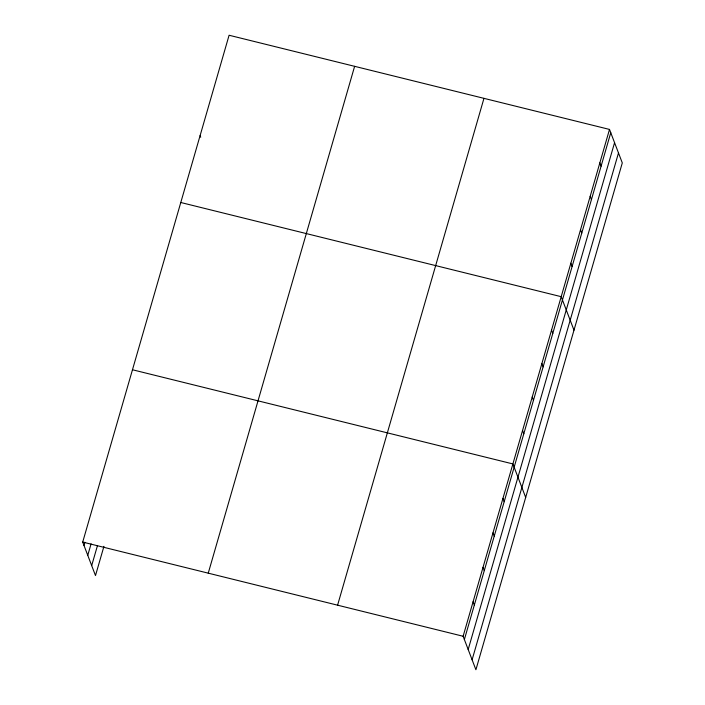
<?xml version="1.0" encoding="UTF-8"?>
<svg xmlns="http://www.w3.org/2000/svg" width="705" height="705" viewBox="0 0 705 705"><rect width="100%" height="100%" fill="white"/><g stroke="black" fill="none" stroke-linecap="round" stroke-linejoin="round"><path stroke-width="1.06" d="M103.943 546.331L95.492 575.571L82.705 542.083L229.09 35.25L609.508 129.429L622.295 162.917L475.91 669.75L463.123 636.262L609.508 129.429M83.957 545.362L84.864 542.224M87.764 555.328L91.086 543.846M91.685 565.604L97.422 545.758M208.248 573.165L354.624 66.332M337.589 605.181L483.965 98.347M464.375 639.532L610.759 132.707M468.182 649.508L614.566 142.674M472.103 659.783L618.488 152.95M180.78 202.502L561.198 296.682L573.985 330.169M132.478 369.764L512.896 463.934L525.683 497.43M82.705 542.083L463.123 636.262M599.84 162.881L601.092 166.151M590.182 196.325L591.433 199.603M580.523 229.777L581.775 233.055M570.856 263.229L572.108 266.508M551.539 330.134L552.79 333.412M541.881 363.586L543.132 366.856M532.213 397.03L533.465 400.308M522.555 430.482L523.806 433.76M502.938 498.4L504.19 501.678M492.989 532.865L494.24 536.144M483.031 567.331L484.282 570.609M473.081 601.797L474.333 605.075M200.105 135.607L200.731 137.237"/></g></svg>
